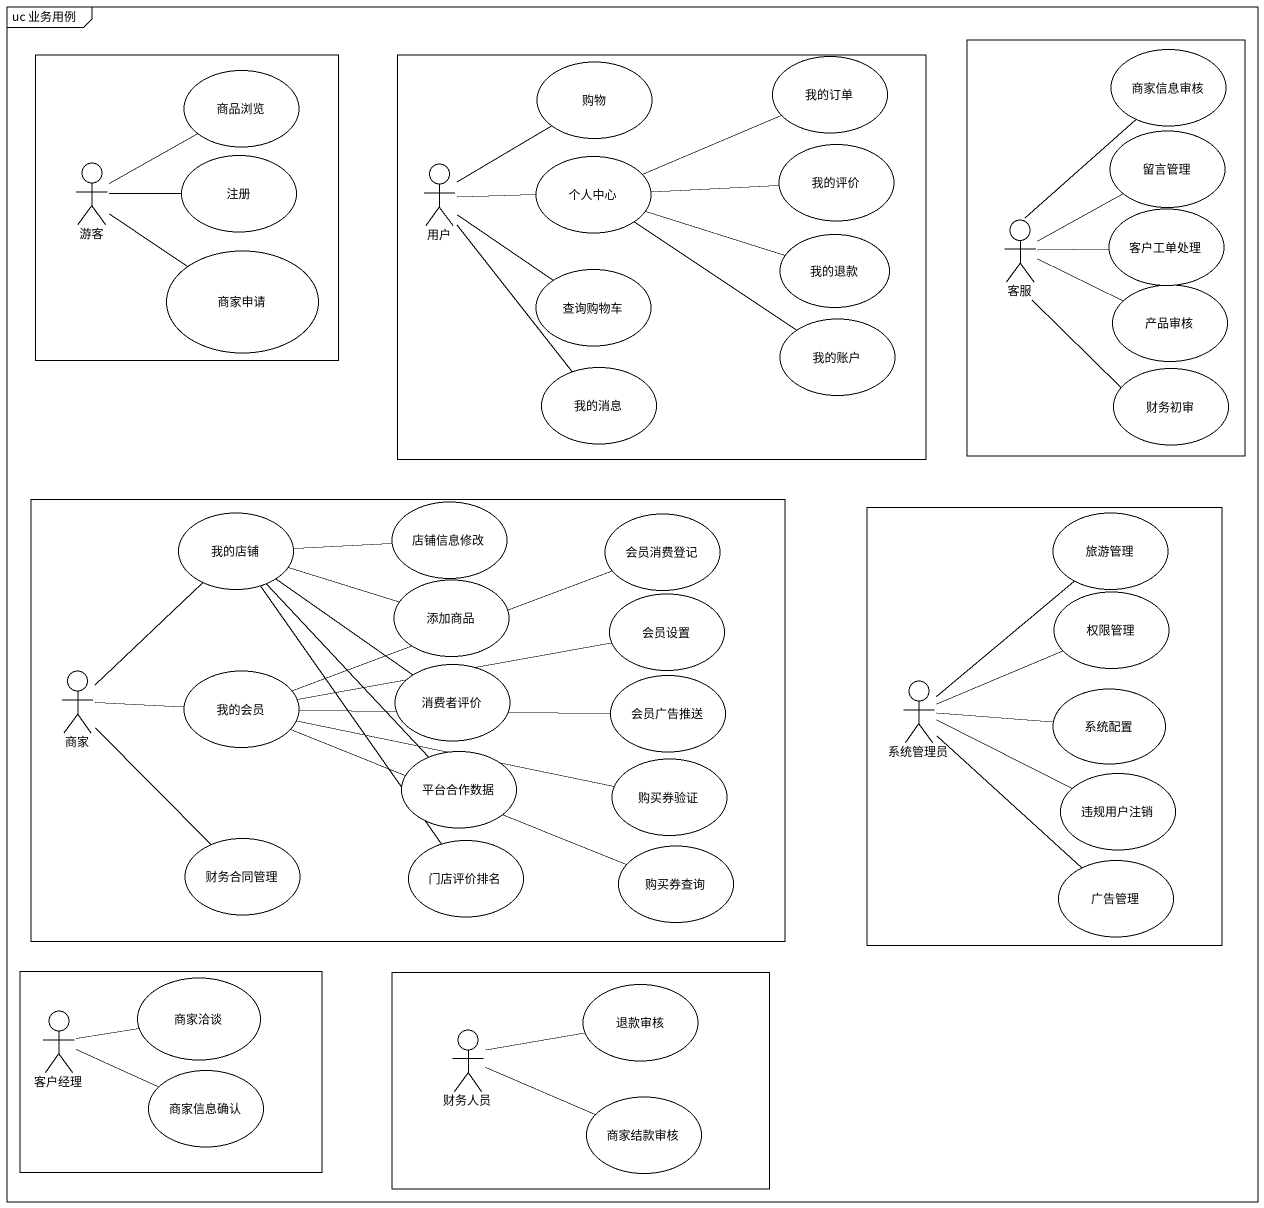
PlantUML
@startuml
mainframe uc 业务用例
rectangle " " as rectangle1 {
  usecase 商家信息审核
  usecase 留言管理
  actor 客服
  usecase 客户工单处理
  usecase 产品审核
  usecase 财务初审
}
rectangle " " as rectangle2 {
  usecase 商品浏览
  actor 游客
  usecase 注册
  usecase 商家申请
}
rectangle " " as rectangle3 {
  usecase 购物
  usecase 我的订单
  usecase 我的评价
  actor 用户
  usecase 个人中心
  usecase 我的退款
  usecase 查询购物车
  usecase 我的账户
  usecase 我的消息
}
rectangle " " as rectangle4 {
  usecase 我的店铺
  usecase 店铺信息修改
  usecase 会员消费登记
  usecase 添加商品
  usecase 会员设置
  actor 商家
  usecase 我的会员
  usecase 消费者评价
  usecase 会员广告推送
  usecase 平台合作数据
  usecase 购买券验证
  usecase 财务合同管理
  usecase 门店评价排名
  usecase 购买券查询
}
rectangle " " as rectangle5 {
  usecase 旅游管理
  usecase 权限管理
  actor 系统管理员
  usecase 系统配置
  usecase 违规用户注销
  usecase 广告管理
}
rectangle " " as rectangle6 {
  usecase 商家洽谈
  actor 客户经理
  usecase 商家信息确认
}
rectangle " " as rectangle7 {
  usecase 退款审核
  actor 财务人员
  usecase 商家结款审核
}
游客 -up- 商品浏览
游客 -right- 注册
游客 -right- 商家申请
用户 -up- 购物
用户 -right- 个人中心
用户 -- 查询购物车
个人中心 -right- 我的订单
个人中心 -right- 我的评价
个人中心 -right- 我的退款
个人中心 -- 我的账户
客服 -up- 商家信息审核
客服 -up- 留言管理
客服 -right- 客户工单处理
客服 -right- 产品审核
客服 -- 财务初审
我的消息 -up- 用户
我的店铺 -right- 店铺信息修改
我的店铺 -right- 添加商品
我的店铺 -- 消费者评价
我的店铺 -- 平台合作数据
我的店铺 -- 门店评价排名
商家 -up- 我的店铺
商家 -right- 我的会员
商家 -- 财务合同管理
我的会员 -right- 会员消费登记
我的会员 -right- 会员设置
我的会员 -right- 会员广告推送
我的会员 -right- 购买券验证
我的会员 -right- 购买券查询
系统管理员 -up- 旅游管理
系统管理员 -right- 权限管理
系统管理员 -right- 系统配置
系统管理员 -right- 违规用户注销
系统管理员 -- 广告管理
客户经理 -right- 商家洽谈
客户经理 -right- 商家信息确认
财务人员 -right- 退款审核
财务人员 -right- 商家结款审核
@enduml
